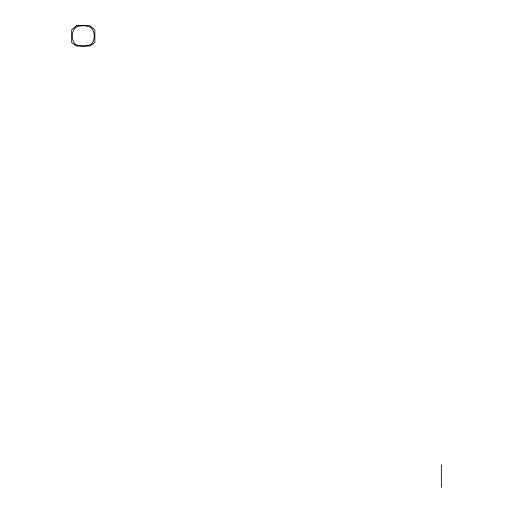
<?xml version="1.0" encoding="UTF-8"?>
<svg xmlns="http://www.w3.org/2000/svg" width="513" height="513" viewBox="0 0 513 513"><rect width="100%" height="100%" fill="white"/><g stroke="black" fill="none" stroke-linecap="round" stroke-linejoin="round"><path stroke-width="0.77" d="M81.657 25.765L78.547 26.214L76.084 27.26A6.81 6.81 0 0 0 74.59 28.568L73.224 30.883L72.442 33.929A16.628 16.628 0 0 0 72.327 37.314L72.891 40.456L74.327 43.214A6.214 6.214 0 0 0 75.764 44.49L77.809 45.394L80.862 45.901A32.011 32.011 0 0 0 85.261 45.926L88.339 45.49L90.75 44.49A6.214 6.214 0 0 0 92.193 43.214L93.629 40.456L94.193 37.314A16.743 16.743 0 0 0 94.142 34.486L93.469 31.344L91.923 28.568A6.849 6.849 0 0 0 90.102 27.061L85.261 25.791A27.151 27.151 0 0 0 81.657 25.772M441.34 464.784L441.34 487.35M76.706 25.65L71.66 29.927L71.66 42.541L76.706 46.048L89.807 46.048L94.86 42.541L94.86 29.927L89.807 25.65L76.706 25.65"/></g></svg>
